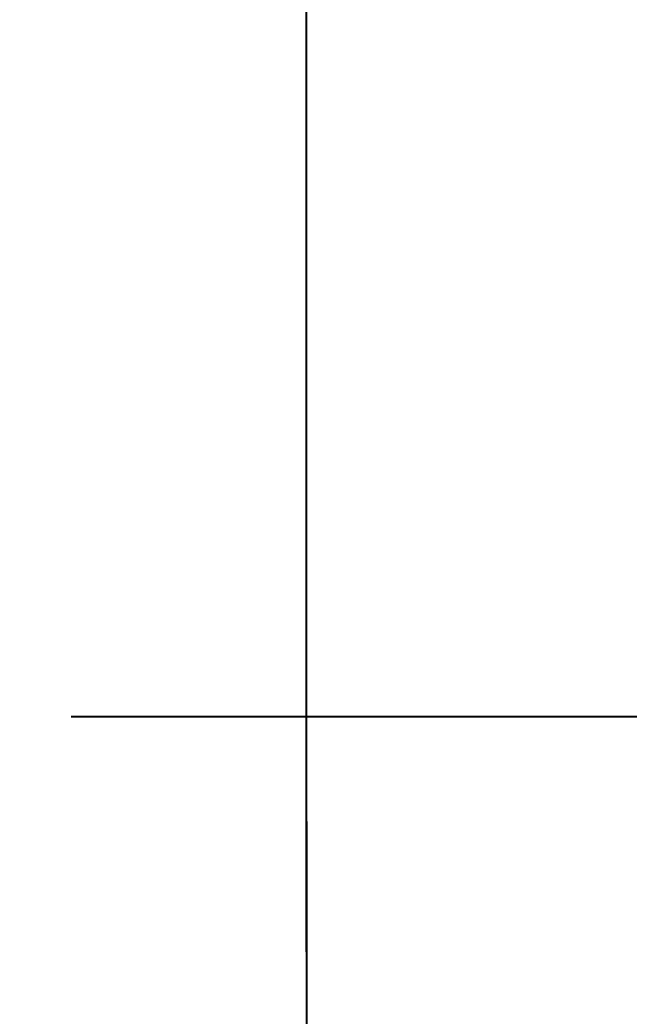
# Model space of a CAD drawing. Header units: millimetres. Extents: x -21688 to -18796, y 95545 to 95804.
# Drawn here: x -21602.98 to -21599.36, y 95559.4 to 95565.32 of the extents above; entities that cross this region are included whole.
import ezdxf

# ---------------------------------------------------------------- set-up
doc = ezdxf.new("R2010")
doc.units = ezdxf.units.MM
doc.styles.get("Standard").update_dxf_attribs({"font": 'ARIAL.TTF'})
doc.dimstyles.new('ISO-25', dxfattribs={"dimtxt": 2.5, "dimasz": 2.5, "dimexe": 1.25, "dimexo": 0.625, "dimtad": 1, "dimtxsty": 'Standard', "dimcen": 2.5, "dimadec": 0, "dimazin": 0, "dimtfac": 1, "dimtmove": 0, "dimatfit": 3, "dimfxl": 0, "dimarcsym": 0})

# ---------------------------------------------------------------- blocks, each defined once
blk = doc.blocks.new('*D5')
at = {"color": 0, "lineweight": -2, "transparency": 16777216}
for p, q in [((-21601.2774, 95560.5544), (-21601.2774, 95545.2945)), ((-21557.2774, 95560.5544), (-21557.2774, 95545.2945)), ((-21559.7774, 95546.5445), (-21598.7774, 95546.5445))]:
    blk.add_line(p, q, dxfattribs=at)
at = {"color": 0, "transparency": 16777216}
for points in [[(-21598.7774, 95546.9611), (-21598.7774, 95546.1278), (-21601.2774, 95546.5445)], [(-21559.7774, 95546.9611), (-21559.7774, 95546.1278), (-21557.2774, 95546.5445)]]:
    blk.add_solid(points, dxfattribs=at)
at = {"layer": 'Defpoints', "color": 0, "transparency": 16777216}
for p in [(-21601.2774, 95561.1794), (-21557.2774, 95561.1794), (-21601.2774, 95546.5445)]:
    blk.add_point(p, dxfattribs=at)
at = {"color": 0, "transparency": 16777216, "insert": (-21579.2774, 95548.6812), "char_height": 2.5, "attachment_point": 5}
blk.add_mtext('440 Гц', dxfattribs=at)
blk = doc.blocks.new('*D6')
at = {"color": 0, "lineweight": -2, "transparency": 16777216}
for p, q in [((-21611.4362, 95568.9066), (-21611.4362, 95582.4418)), ((-21601.9024, 95568.9066), (-21612.6862, 95568.9066)), ((-21611.4362, 95563.6794), (-21611.4362, 95566.4066)), ((-21603.3024, 95561.1794), (-21612.6862, 95561.1794))]:
    blk.add_line(p, q, dxfattribs=at)
at = {"color": 0, "transparency": 16777216}
for points in [[(-21611.8529, 95566.4066), (-21611.0196, 95566.4066), (-21611.4362, 95568.9066)], [(-21611.8529, 95563.6794), (-21611.0196, 95563.6794), (-21611.4362, 95561.1794)]]:
    blk.add_solid(points, dxfattribs=at)
at = {"layer": 'Defpoints', "color": 0, "transparency": 16777216}
for p in [(-21611.4362, 95568.9066), (-21601.2774, 95568.9066), (-21602.6774, 95561.1794)]:
    blk.add_point(p, dxfattribs=at)
at = {"color": 0, "transparency": 16777216, "insert": (-21613.5636, 95576.9242), "char_height": 2.5, "attachment_point": 5, "rotation": 90}
blk.add_mtext('0,77 м', dxfattribs=at)

msp = doc.modelspace()

# ---------------------------------------------------------------- linework, layer by layer
at = {"color": 250}
for p, q in [((-21601.2774, 95559.7794), (-21601.2774, 95799.1794)), ((-21602.6774, 95561.1794), (-18801.2774, 95561.1794))]:
    msp.add_line(p, q, dxfattribs=at)

# ---------------------------------------------------------------- dimensions: what is measured, and where the dimension line sits
dim = msp.add_linear_dim(base=(-21611.4362, 95568.9066), p1=(-21602.6774, 95561.1794), p2=(-21601.2774, 95568.9066), angle=90, dimstyle='ISO-25', override={"dimlfac": 0.1, "dimpost": ' м'})
dim.commit()
dim.dimension.update_dxf_attribs({"geometry": '*D6', "text_midpoint": (-21613.5636, 95576.9242)})
dim = msp.add_linear_dim(base=(-21601.2774, 95546.5445), p1=(-21557.2774, 95561.1794), p2=(-21601.2774, 95561.1794), dimstyle='ISO-25', override={"dimlfac": 10, "dimpost": ' Гц'})
dim.commit()
dim.dimension.update_dxf_attribs({"geometry": '*D5', "text_midpoint": (-21579.2774, 95548.6812)})

doc.saveas('drawing.dxf')
